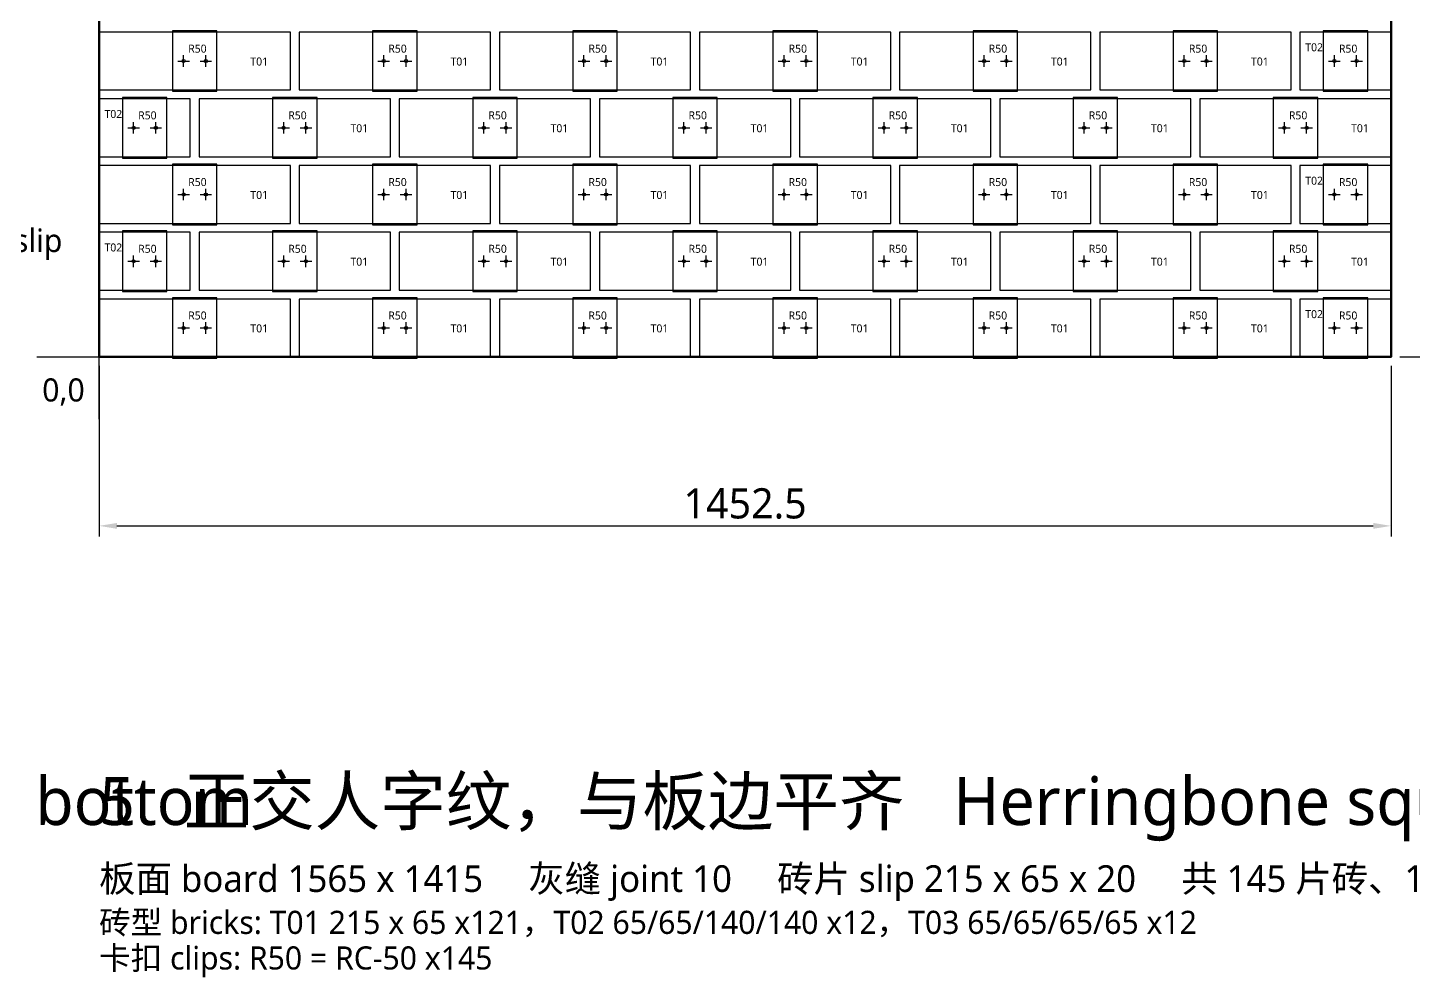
# Model space of a CAD drawing. Header units: millimetres. Extents: x -190 to 8130, y -7782 to 208.
# Drawn here: x 2492 to 4050, y -3409 to -2342 of the extents above; entities that cross this region are included whole.
import ezdxf
from ezdxf.enums import TextEntityAlignment as Align

# ---------------------------------------------------------------- set-up
doc = ezdxf.new("R2010")
doc.units = ezdxf.units.MM
for name, color, linetype in [('BOARD', 7, 'Continuous'), ('DIM', 8, 'Continuous'), ('ORIGIN', 1, 'Continuous'), ('P2_CLIP', 4, 'Continuous'), ('P2_HOLE', 1, 'Continuous'), ('P2_SLIP', 7, 'Continuous'), ('P2_TXT_B', 7, 'Continuous'), ('P2_TXT_C', 4, 'Continuous'), ('TITLE', 7, 'Continuous')]:
    doc.layers.add(name, color=color, linetype=linetype)
doc.styles.add('CN', font='msyh.ttc')
doc.dimstyles.new('MM', dxfattribs={"dimtxt": 34, "dimasz": 20, "dimexe": 12, "dimexo": 10, "dimgap": 8, "dimtad": 1, "dimdec": 1, "dimdsep": 46, "dimtxsty": 'CN', "dimcen": 2.5, "dimazin": 3, "dimtfac": 1, "dimtmove": 0, "dimatfit": 3})

msp = doc.modelspace()

# ---------------------------------------------------------------- linework, layer by layer
at = {"layer": 'BOARD', "lineweight": 50}
msp.add_lwpolyline([(2572.5, -2712), (4025, -2712), (4025, -1222), (2572.5, -1222)], close=True, dxfattribs=at)
at = {"layer": 'ORIGIN'}
for p, q in [((2572.5, -2782), (2572.5, -2622)), ((2502.5, -2712), (2662.5, -2712))]:
    msp.add_line(p, q, dxfattribs=at)
at = {"layer": 'P2_CLIP'}
for points in [[(2655, -2413.5), (2705, -2413.5), (2705, -2345.5), (2655, -2345.5)], [(2880, -2413.5), (2930, -2413.5), (2930, -2345.5), (2880, -2345.5)], [(3105, -2413.5), (3155, -2413.5), (3155, -2345.5), (3105, -2345.5)], [(3330, -2413.5), (3380, -2413.5), (3380, -2345.5), (3330, -2345.5)], [(3555, -2413.5), (3605, -2413.5), (3605, -2345.5), (3555, -2345.5)], [(3780, -2413.5), (3830, -2413.5), (3830, -2345.5), (3780, -2345.5)], [(3948.75, -2413.5), (3998.75, -2413.5), (3998.75, -2345.5), (3948.75, -2345.5)], [(2598.75, -2488.5), (2648.75, -2488.5), (2648.75, -2420.5), (2598.75, -2420.5)], [(2767.5, -2488.5), (2817.5, -2488.5), (2817.5, -2420.5), (2767.5, -2420.5)], [(2992.5, -2488.5), (3042.5, -2488.5), (3042.5, -2420.5), (2992.5, -2420.5)], [(3217.5, -2488.5), (3267.5, -2488.5), (3267.5, -2420.5), (3217.5, -2420.5)], [(3442.5, -2488.5), (3492.5, -2488.5), (3492.5, -2420.5), (3442.5, -2420.5)], [(3667.5, -2488.5), (3717.5, -2488.5), (3717.5, -2420.5), (3667.5, -2420.5)], [(3892.5, -2488.5), (3942.5, -2488.5), (3942.5, -2420.5), (3892.5, -2420.5)], [(2655, -2563.5), (2705, -2563.5), (2705, -2495.5), (2655, -2495.5)], [(2880, -2563.5), (2930, -2563.5), (2930, -2495.5), (2880, -2495.5)], [(3105, -2563.5), (3155, -2563.5), (3155, -2495.5), (3105, -2495.5)], [(3330, -2563.5), (3380, -2563.5), (3380, -2495.5), (3330, -2495.5)], [(3555, -2563.5), (3605, -2563.5), (3605, -2495.5), (3555, -2495.5)], [(3780, -2563.5), (3830, -2563.5), (3830, -2495.5), (3780, -2495.5)], [(3948.75, -2563.5), (3998.75, -2563.5), (3998.75, -2495.5), (3948.75, -2495.5)], [(2598.75, -2638.5), (2648.75, -2638.5), (2648.75, -2570.5), (2598.75, -2570.5)], [(2767.5, -2638.5), (2817.5, -2638.5), (2817.5, -2570.5), (2767.5, -2570.5)], [(2992.5, -2638.5), (3042.5, -2638.5), (3042.5, -2570.5), (2992.5, -2570.5)], [(3217.5, -2638.5), (3267.5, -2638.5), (3267.5, -2570.5), (3217.5, -2570.5)], [(3442.5, -2638.5), (3492.5, -2638.5), (3492.5, -2570.5), (3442.5, -2570.5)], [(3667.5, -2638.5), (3717.5, -2638.5), (3717.5, -2570.5), (3667.5, -2570.5)], [(3892.5, -2638.5), (3942.5, -2638.5), (3942.5, -2570.5), (3892.5, -2570.5)], [(2655, -2713.5), (2705, -2713.5), (2705, -2645.5), (2655, -2645.5)], [(2880, -2713.5), (2930, -2713.5), (2930, -2645.5), (2880, -2645.5)], [(3105, -2713.5), (3155, -2713.5), (3155, -2645.5), (3105, -2645.5)], [(3330, -2713.5), (3380, -2713.5), (3380, -2645.5), (3330, -2645.5)], [(3555, -2713.5), (3605, -2713.5), (3605, -2645.5), (3555, -2645.5)], [(3780, -2713.5), (3830, -2713.5), (3830, -2645.5), (3780, -2645.5)], [(3948.75, -2713.5), (3998.75, -2713.5), (3998.75, -2645.5), (3948.75, -2645.5)]]:
    msp.add_lwpolyline(points, close=True, dxfattribs=at)
at = {"layer": 'P2_HOLE'}
for p, q in [((2661, -2379.5), (2674, -2379.5)), ((2667.5, -2386), (2667.5, -2373)), ((2686, -2379.5), (2699, -2379.5)), ((2692.5, -2386), (2692.5, -2373)), ((2886, -2379.5), (2899, -2379.5)), ((2892.5, -2386), (2892.5, -2373)), ((2911, -2379.5), (2924, -2379.5)), ((2917.5, -2386), (2917.5, -2373)), ((3111, -2379.5), (3124, -2379.5)), ((3117.5, -2386), (3117.5, -2373)), ((3136, -2379.5), (3149, -2379.5)), ((3142.5, -2386), (3142.5, -2373)), ((3336, -2379.5), (3349, -2379.5)), ((3342.5, -2386), (3342.5, -2373)), ((3361, -2379.5), (3374, -2379.5)), ((3367.5, -2386), (3367.5, -2373)), ((3561, -2379.5), (3574, -2379.5)), ((3567.5, -2386), (3567.5, -2373)), ((3586, -2379.5), (3599, -2379.5)), ((3592.5, -2386), (3592.5, -2373)), ((3786, -2379.5), (3799, -2379.5)), ((3792.5, -2386), (3792.5, -2373)), ((3811, -2379.5), (3824, -2379.5)), ((3817.5, -2386), (3817.5, -2373)), ((3954.75, -2379.5), (3967.75, -2379.5)), ((3961.25, -2386), (3961.25, -2373)), ((3979.75, -2379.5), (3992.75, -2379.5)), ((3986.25, -2386), (3986.25, -2373)), ((2604.75, -2454.5), (2617.75, -2454.5)), ((2611.25, -2461), (2611.25, -2448)), ((2629.75, -2454.5), (2642.75, -2454.5)), ((2636.25, -2461), (2636.25, -2448)), ((2773.5, -2454.5), (2786.5, -2454.5)), ((2780, -2461), (2780, -2448)), ((2798.5, -2454.5), (2811.5, -2454.5)), ((2805, -2461), (2805, -2448)), ((2998.5, -2454.5), (3011.5, -2454.5)), ((3005, -2461), (3005, -2448)), ((3023.5, -2454.5), (3036.5, -2454.5)), ((3030, -2461), (3030, -2448)), ((3223.5, -2454.5), (3236.5, -2454.5)), ((3230, -2461), (3230, -2448)), ((3248.5, -2454.5), (3261.5, -2454.5)), ((3255, -2461), (3255, -2448)), ((3448.5, -2454.5), (3461.5, -2454.5)), ((3455, -2461), (3455, -2448)), ((3473.5, -2454.5), (3486.5, -2454.5)), ((3480, -2461), (3480, -2448)), ((3673.5, -2454.5), (3686.5, -2454.5)), ((3680, -2461), (3680, -2448)), ((3698.5, -2454.5), (3711.5, -2454.5)), ((3705, -2461), (3705, -2448)), ((3898.5, -2454.5), (3911.5, -2454.5)), ((3905, -2461), (3905, -2448)), ((3923.5, -2454.5), (3936.5, -2454.5)), ((3930, -2461), (3930, -2448)), ((2667.5, -2536), (2667.5, -2523)), ((2692.5, -2536), (2692.5, -2523)), ((2892.5, -2536), (2892.5, -2523)), ((2917.5, -2536), (2917.5, -2523)), ((3117.5, -2536), (3117.5, -2523)), ((3142.5, -2536), (3142.5, -2523)), ((3342.5, -2536), (3342.5, -2523)), ((3367.5, -2536), (3367.5, -2523)), ((3567.5, -2536), (3567.5, -2523)), ((3592.5, -2536), (3592.5, -2523)), ((3792.5, -2536), (3792.5, -2523)), ((3817.5, -2536), (3817.5, -2523)), ((3961.25, -2536), (3961.25, -2523)), ((3986.25, -2536), (3986.25, -2523)), ((2661, -2529.5), (2674, -2529.5)), ((2686, -2529.5), (2699, -2529.5)), ((2886, -2529.5), (2899, -2529.5)), ((2911, -2529.5), (2924, -2529.5)), ((3111, -2529.5), (3124, -2529.5)), ((3136, -2529.5), (3149, -2529.5)), ((3336, -2529.5), (3349, -2529.5)), ((3361, -2529.5), (3374, -2529.5)), ((3561, -2529.5), (3574, -2529.5)), ((3586, -2529.5), (3599, -2529.5)), ((3786, -2529.5), (3799, -2529.5)), ((3811, -2529.5), (3824, -2529.5)), ((3954.75, -2529.5), (3967.75, -2529.5)), ((3979.75, -2529.5), (3992.75, -2529.5)), ((2611.25, -2611), (2611.25, -2598)), ((2636.25, -2611), (2636.25, -2598)), ((2780, -2611), (2780, -2598)), ((2805, -2611), (2805, -2598)), ((3005, -2611), (3005, -2598)), ((3030, -2611), (3030, -2598)), ((3230, -2611), (3230, -2598)), ((3255, -2611), (3255, -2598)), ((3455, -2611), (3455, -2598)), ((3480, -2611), (3480, -2598)), ((3680, -2611), (3680, -2598)), ((3705, -2611), (3705, -2598)), ((3905, -2611), (3905, -2598)), ((3930, -2611), (3930, -2598)), ((2604.75, -2604.5), (2617.75, -2604.5)), ((2629.75, -2604.5), (2642.75, -2604.5)), ((2773.5, -2604.5), (2786.5, -2604.5)), ((2798.5, -2604.5), (2811.5, -2604.5)), ((2998.5, -2604.5), (3011.5, -2604.5)), ((3023.5, -2604.5), (3036.5, -2604.5)), ((3223.5, -2604.5), (3236.5, -2604.5)), ((3248.5, -2604.5), (3261.5, -2604.5)), ((3448.5, -2604.5), (3461.5, -2604.5)), ((3473.5, -2604.5), (3486.5, -2604.5)), ((3673.5, -2604.5), (3686.5, -2604.5)), ((3698.5, -2604.5), (3711.5, -2604.5)), ((3898.5, -2604.5), (3911.5, -2604.5)), ((3923.5, -2604.5), (3936.5, -2604.5)), ((2667.5, -2686), (2667.5, -2673)), ((2692.5, -2686), (2692.5, -2673)), ((2892.5, -2686), (2892.5, -2673)), ((2917.5, -2686), (2917.5, -2673)), ((3117.5, -2686), (3117.5, -2673)), ((3142.5, -2686), (3142.5, -2673)), ((3342.5, -2686), (3342.5, -2673)), ((3367.5, -2686), (3367.5, -2673)), ((3567.5, -2686), (3567.5, -2673)), ((3592.5, -2686), (3592.5, -2673)), ((3792.5, -2686), (3792.5, -2673)), ((3817.5, -2686), (3817.5, -2673)), ((3961.25, -2686), (3961.25, -2673)), ((3986.25, -2686), (3986.25, -2673)), ((2661, -2679.5), (2674, -2679.5)), ((2686, -2679.5), (2699, -2679.5)), ((2886, -2679.5), (2899, -2679.5)), ((2911, -2679.5), (2924, -2679.5)), ((3111, -2679.5), (3124, -2679.5)), ((3136, -2679.5), (3149, -2679.5)), ((3336, -2679.5), (3349, -2679.5)), ((3361, -2679.5), (3374, -2679.5)), ((3561, -2679.5), (3574, -2679.5)), ((3586, -2679.5), (3599, -2679.5)), ((3786, -2679.5), (3799, -2679.5)), ((3811, -2679.5), (3824, -2679.5)), ((3954.75, -2679.5), (3967.75, -2679.5)), ((3979.75, -2679.5), (3992.75, -2679.5))]:
    msp.add_line(p, q, dxfattribs=at)
for centre in [(2667.5, -2379.5), (2692.5, -2379.5), (2892.5, -2379.5), (2917.5, -2379.5), (3117.5, -2379.5), (3142.5, -2379.5), (3342.5, -2379.5), (3367.5, -2379.5), (3567.5, -2379.5), (3592.5, -2379.5), (3792.5, -2379.5), (3817.5, -2379.5), (3961.25, -2379.5), (3986.25, -2379.5), (2611.25, -2454.5), (2636.25, -2454.5), (2780, -2454.5), (2805, -2454.5), (3005, -2454.5), (3030, -2454.5), (3230, -2454.5), (3255, -2454.5), (3455, -2454.5), (3480, -2454.5), (3680, -2454.5), (3705, -2454.5), (3905, -2454.5), (3930, -2454.5), (2667.5, -2529.5), (2692.5, -2529.5), (2892.5, -2529.5), (2917.5, -2529.5), (3117.5, -2529.5), (3142.5, -2529.5), (3342.5, -2529.5), (3367.5, -2529.5), (3567.5, -2529.5), (3592.5, -2529.5), (3792.5, -2529.5), (3817.5, -2529.5), (3961.25, -2529.5), (3986.25, -2529.5), (2611.25, -2604.5), (2636.25, -2604.5), (2780, -2604.5), (2805, -2604.5), (3005, -2604.5), (3030, -2604.5), (3230, -2604.5), (3255, -2604.5), (3455, -2604.5), (3480, -2604.5), (3680, -2604.5), (3705, -2604.5), (3905, -2604.5), (3930, -2604.5), (2667.5, -2679.5), (2692.5, -2679.5), (2892.5, -2679.5), (2917.5, -2679.5), (3117.5, -2679.5), (3142.5, -2679.5), (3342.5, -2679.5), (3367.5, -2679.5), (3567.5, -2679.5), (3592.5, -2679.5), (3792.5, -2679.5), (3817.5, -2679.5), (3961.25, -2679.5), (3986.25, -2679.5)]:
    msp.add_circle(centre, 1.75, dxfattribs=at)
at = {"layer": 'P2_SLIP'}
for points in [[(2572.5, -2412), (2787.5, -2412), (2787.5, -2347), (2572.5, -2347)], [(2797.5, -2412), (3012.5, -2412), (3012.5, -2347), (2797.5, -2347)], [(3022.5, -2412), (3237.5, -2412), (3237.5, -2347), (3022.5, -2347)], [(3247.5, -2412), (3462.5, -2412), (3462.5, -2347), (3247.5, -2347)], [(3472.5, -2412), (3687.5, -2412), (3687.5, -2347), (3472.5, -2347)], [(3697.5, -2412), (3912.5, -2412), (3912.5, -2347), (3697.5, -2347)], [(3922.5, -2412), (4025, -2412), (4025, -2347), (3922.5, -2347)], [(2572.5, -2487), (2675, -2487), (2675, -2422), (2572.5, -2422)], [(2685, -2487), (2900, -2487), (2900, -2422), (2685, -2422)], [(2910, -2487), (3125, -2487), (3125, -2422), (2910, -2422)], [(3135, -2487), (3350, -2487), (3350, -2422), (3135, -2422)], [(3360, -2487), (3575, -2487), (3575, -2422), (3360, -2422)], [(3585, -2487), (3800, -2487), (3800, -2422), (3585, -2422)], [(3810, -2487), (4025, -2487), (4025, -2422), (3810, -2422)], [(2572.5, -2562), (2787.5, -2562), (2787.5, -2497), (2572.5, -2497)], [(2797.5, -2562), (3012.5, -2562), (3012.5, -2497), (2797.5, -2497)], [(3022.5, -2562), (3237.5, -2562), (3237.5, -2497), (3022.5, -2497)], [(3247.5, -2562), (3462.5, -2562), (3462.5, -2497), (3247.5, -2497)], [(3472.5, -2562), (3687.5, -2562), (3687.5, -2497), (3472.5, -2497)], [(3697.5, -2562), (3912.5, -2562), (3912.5, -2497), (3697.5, -2497)], [(3922.5, -2562), (4025, -2562), (4025, -2497), (3922.5, -2497)], [(2572.5, -2637), (2675, -2637), (2675, -2572), (2572.5, -2572)], [(2685, -2637), (2900, -2637), (2900, -2572), (2685, -2572)], [(2910, -2637), (3125, -2637), (3125, -2572), (2910, -2572)], [(3135, -2637), (3350, -2637), (3350, -2572), (3135, -2572)], [(3360, -2637), (3575, -2637), (3575, -2572), (3360, -2572)], [(3585, -2637), (3800, -2637), (3800, -2572), (3585, -2572)], [(3810, -2637), (4025, -2637), (4025, -2572), (3810, -2572)], [(2572.5, -2712), (2787.5, -2712), (2787.5, -2647), (2572.5, -2647)], [(2797.5, -2712), (3012.5, -2712), (3012.5, -2647), (2797.5, -2647)], [(3022.5, -2712), (3237.5, -2712), (3237.5, -2647), (3022.5, -2647)], [(3247.5, -2712), (3462.5, -2712), (3462.5, -2647), (3247.5, -2647)], [(3472.5, -2712), (3687.5, -2712), (3687.5, -2647), (3472.5, -2647)], [(3697.5, -2712), (3912.5, -2712), (3912.5, -2647), (3697.5, -2647)], [(3922.5, -2712), (4025, -2712), (4025, -2647), (3922.5, -2647)]]:
    msp.add_lwpolyline(points, close=True, dxfattribs=at)

# ---------------------------------------------------------------- texts
at = {"layer": 'DIM', "style": 'CN'}
msp.add_text('比例校核 SCALE CHECK   整砖片 whole slip', height=26, dxfattribs=at).set_placement((1865, -2602), align=Align.BOTTOM_LEFT)
at = {"layer": 'ORIGIN', "style": 'CN'}
msp.add_text('0,0', height=26, dxfattribs=at).set_placement((2508.5, -2770), align=Align.BOTTOM_LEFT)
at = {"layer": 'P2_TXT_B', "style": 'CN'}
for s, p in [('T02', (3938.5, -2364)), ('T01', (2752.5, -2380)), ('T01', (2977.5, -2380)), ('T01', (3202.5, -2380)), ('T01', (3427.5, -2380)), ('T01', (3652.5, -2380)), ('T01', (3877.5, -2380)), ('T02', (2588.5, -2439)), ('T01', (2865, -2455)), ('T01', (3090, -2455)), ('T01', (3315, -2455)), ('T01', (3540, -2455)), ('T01', (3765, -2455)), ('T01', (3990, -2455)), ('T02', (3938.5, -2514)), ('T01', (2752.5, -2530)), ('T01', (2977.5, -2530)), ('T01', (3202.5, -2530)), ('T01', (3427.5, -2530)), ('T01', (3652.5, -2530)), ('T01', (3877.5, -2530)), ('T02', (2588.5, -2589)), ('T01', (2865, -2605)), ('T01', (3090, -2605)), ('T01', (3315, -2605)), ('T01', (3540, -2605)), ('T01', (3765, -2605)), ('T01', (3990, -2605)), ('T02', (3938.5, -2664)), ('T01', (2752.5, -2680)), ('T01', (2977.5, -2680)), ('T01', (3202.5, -2680)), ('T01', (3427.5, -2680)), ('T01', (3652.5, -2680)), ('T01', (3877.5, -2680))]:
    msp.add_text(s, height=9, dxfattribs=at).set_placement(p, align=Align.MIDDLE_CENTER)
at = {"layer": 'P2_TXT_C', "style": 'CN'}
for p in [(2683, -2365.5), (2908, -2365.5), (3133, -2365.5), (3358, -2365.5), (3583, -2365.5), (3808, -2365.5), (3976.75, -2365.5), (2626.75, -2440.5), (2795.5, -2440.5), (3020.5, -2440.5), (3245.5, -2440.5), (3470.5, -2440.5), (3695.5, -2440.5), (3920.5, -2440.5), (2683, -2515.5), (2908, -2515.5), (3133, -2515.5), (3358, -2515.5), (3583, -2515.5), (3808, -2515.5), (3976.75, -2515.5), (2626.75, -2590.5), (2795.5, -2590.5), (3020.5, -2590.5), (3245.5, -2590.5), (3470.5, -2590.5), (3695.5, -2590.5), (3920.5, -2590.5), (2683, -2665.5), (2908, -2665.5), (3133, -2665.5), (3358, -2665.5), (3583, -2665.5), (3808, -2665.5), (3976.75, -2665.5)]:
    msp.add_text('R50', height=9, dxfattribs=at).set_placement(p, align=Align.MIDDLE_CENTER)
at = {"layer": 'TITLE', "style": 'CN'}
for s, height, p in [('4   顺砖错缝，上下各两道收边   Stretcher bond, two border courses top and bottom', 54, (0, -3254.5)), ('5   正交人字纹，与板边平齐   Herringbone square to the board edge', 54, (2572.5, -3254.5)), ('板面 board 1565 x 1415     灰缝 joint 10     砖片 slip 215 x 65 x 20     共 145 片砖、145 个卡扣', 30, (2572.5, -3322.5)), ('砖型 bricks: T01 215 x 65 x121，T02 65/65/140/140 x12，T03 65/65/65/65 x12', 26, (2572.5, -3368.5)), ('卡扣 clips: R50 = RC-50 x145', 26, (2572.5, -3408.5))]:
    msp.add_text(s, height=height, dxfattribs=at).set_placement(p, align=Align.BOTTOM_LEFT)

# ---------------------------------------------------------------- dimensions: what is measured, and where the dimension line sits
at = {"layer": 'DIM'}
msp.add_linear_dim(base=(4215, -2712), p1=(4025, -2712), p2=(4025, -1222), angle=90, dimstyle='MM', dxfattribs=at).render()
msp.add_linear_dim(base=(2572.5, -2902), p1=(2572.5, -2712), p2=(4025, -2712), dimstyle='MM', dxfattribs=at).render()

doc.saveas('drawing.dxf')
